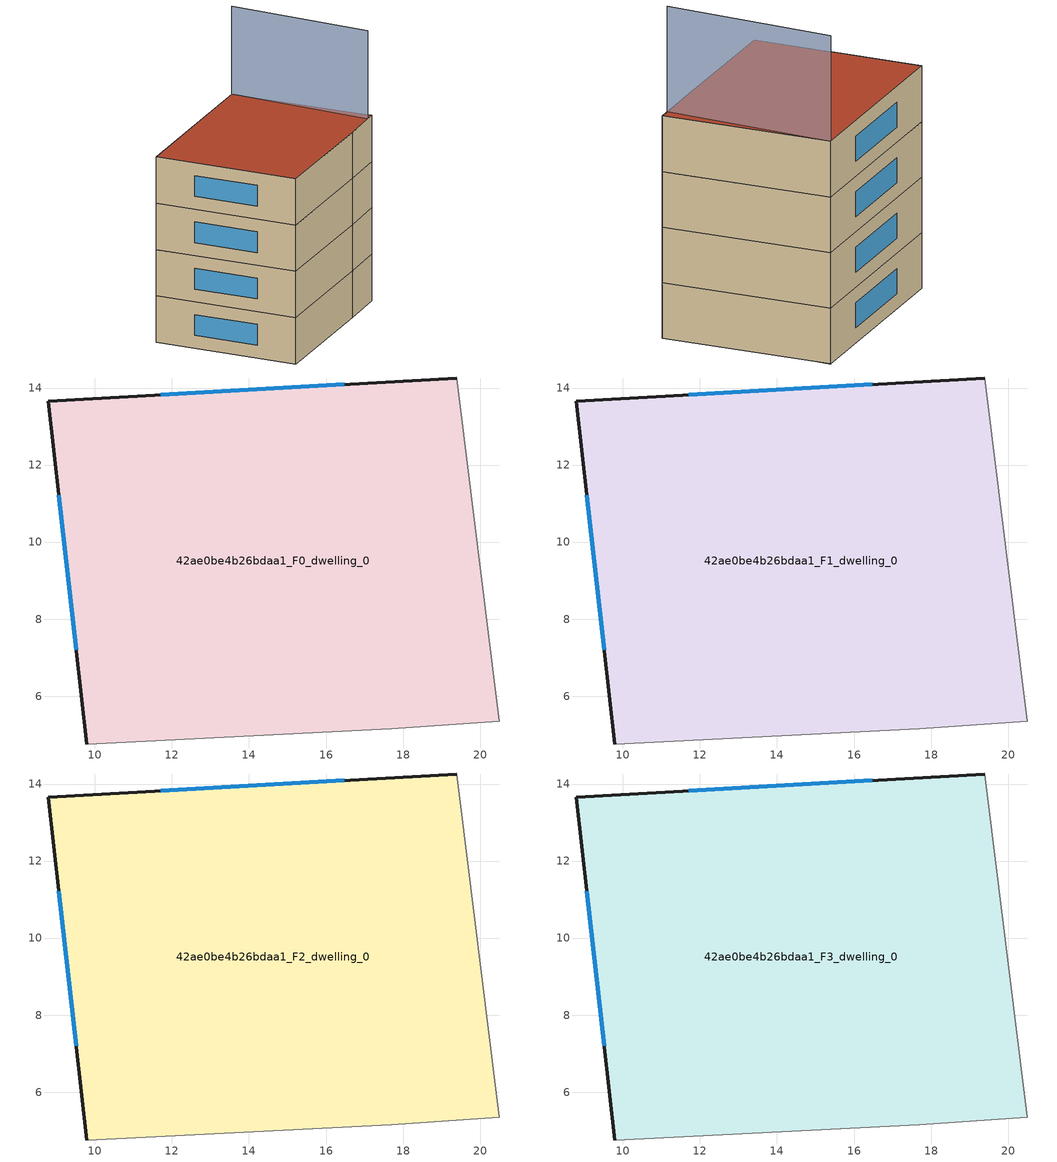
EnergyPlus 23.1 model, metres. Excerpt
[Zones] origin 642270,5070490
42ae0be4b26bdaa1_F0_dwelling_0
 floor ground (EU_floor_Construction): 19.4,14.26 20.5,5.35 17.69,5.15 9.79,4.76 8.79,13.66 z0
 wall outside (EU_wall_Construction): 19.4,14.26 8.79,13.66 9.79,4.76 z0:3
 wall adiabatic (EU_wall_Construction): 9.79,4.76 17.69,5.15 20.5,5.35 19.4,14.26 z0:3
 window (EU_Window_Construction): 9.06,11.21 9.51,7.21 / 16.48,14.1 11.71,13.83 z0.83:2.17
42ae0be4b26bdaa1_F1_dwelling_0
 floor to 42ae0be4b26bdaa1_F0_dwelling_0 (EU_floor_Construction): 19.4,14.26 20.5,5.35 17.69,5.15 9.79,4.76 8.79,13.66 z3
 wall outside (EU_wall_Construction): 19.4,14.26 8.79,13.66 9.79,4.76 z3:6
 wall adiabatic (EU_wall_Construction): 9.79,4.76 17.69,5.15 20.5,5.35 19.4,14.26 z3:6
 window (EU_Window_Construction): 9.06,11.21 9.51,7.21 / 16.48,14.1 11.71,13.83 z3.83:5.17
42ae0be4b26bdaa1_F2_dwelling_0
 floor to 42ae0be4b26bdaa1_F1_dwelling_0 (EU_floor_Construction): 19.4,14.26 20.5,5.35 17.69,5.15 9.79,4.76 8.79,13.66 z6
 wall outside (EU_wall_Construction): 19.4,14.26 8.79,13.66 9.79,4.76 z6:9
 wall adiabatic (EU_wall_Construction): 9.79,4.76 17.69,5.15 20.5,5.35 19.4,14.26 z6:9
 window (EU_Window_Construction): 9.06,11.21 9.51,7.21 / 16.48,14.1 11.71,13.83 z6.83:8.17
42ae0be4b26bdaa1_F3_dwelling_0
 floor to 42ae0be4b26bdaa1_F2_dwelling_0 (EU_floor_Construction): 19.4,14.26 20.5,5.35 17.69,5.15 9.79,4.76 8.79,13.66 z9
 wall outside (EU_wall_Construction): 19.4,14.26 8.79,13.66 9.79,4.76 z9:12
 wall adiabatic (EU_wall_Construction): 9.79,4.76 17.69,5.15 20.5,5.35 19.4,14.26 z9:12
 window (EU_Window_Construction): 9.06,11.21 9.51,7.21 / 16.48,14.1 11.71,13.83 z9.83:11.17
 roof outside (EU_roof_Construction): 20.5,5.35 19.4,14.26 8.79,13.66 9.79,4.76 17.69,5.15 z12
shading: 19.9,5.32 19.4,14.26 z0:17.7
[Building]
EU S2 Campaign: North Axis=0; Terrain=City; Solar Distribution=FullExterior
[Site:Location]
Lyon-Bron: Latitude=45.75; Longitude=5; Time Zone=1; Elevation=198
[SizingPeriod:WeatherFileDays]
AnnualSizingPeriod: Begin Month=1; Begin Day of Month=1; End Month=12; End Day of Month=31; Day of Week for Start Day=Monday; Use Weather File Daylight Saving Period=No; Use Weather File Rain and Snow Indicators=No
[MATERIAL]
EU_InternalMass_Material: Roughness=MediumRough; Thickness=0.1; Conductivity=1; Density=1800; Specific Heat=900; Thermal Absorptance=0.9; Solar Absorptance=0.7; Visible Absorptance=0.7
[MATERIAL:NOMASS] Roughness=MediumRough; Thermal Absorptance=0.9; Solar Absorptance=0.7; Visible Absorptance=0.7
Name | Thermal Resistance
EU_wall_NoMass | 0.87146
EU_roof_NoMass | 0.842276
EU_floor_NoMass | 0.496999
[WINDOWMATERIAL:SIMPLEGLAZINGSYSTEM]
EU_Window_SimpleGlazing: UFactor=2.2525; Solar Heat Gain Coefficient=0.76; Visible Transmittance=0.76
[CONSTRUCTION]
EU_wall_Construction: EU_wall_NoMass
EU_roof_Construction: EU_roof_NoMass
EU_floor_Construction: EU_floor_NoMass
EU_InternalMass_Construction: EU_InternalMass_Material
EU_Window_Construction: EU_Window_SimpleGlazing
[ZONE] Type=1; Multiplier=1; Ceiling Height=autocalculate; Volume=287.345; Floor Area=autocalculate; Part of Total Floor Area=Yes
42ae0be4b26bdaa1_F0_dwelling_0; 42ae0be4b26bdaa1_F1_dwelling_0; 42ae0be4b26bdaa1_F2_dwelling_0; 42ae0be4b26bdaa1_F3_dwelling_0
[INTERNALMASS] Construction=EU_InternalMass_Construction; Surface Area=95.7818
Name | Zone or ZoneList
42ae0be4b26bdaa1_F0_dwelling_0_EU_InternalMass | 42ae0be4b26bdaa1_F0_dwelling_0
42ae0be4b26bdaa1_F1_dwelling_0_EU_InternalMass | 42ae0be4b26bdaa1_F1_dwelling_0
42ae0be4b26bdaa1_F2_dwelling_0_EU_InternalMass | 42ae0be4b26bdaa1_F2_dwelling_0
42ae0be4b26bdaa1_F3_dwelling_0_EU_InternalMass | 42ae0be4b26bdaa1_F3_dwelling_0
[OTHEREQUIPMENT] Fuel Type=Electricity; Design Level Calculation Method=Watts/Area; Power per Zone Floor Area=1; Fraction Latent=0; Fraction Radiant=0; Fraction Lost=0; Carbon Dioxide Generation Rate=0; EndUse Subcategory=EU_Step8_InternalGains
Name | Zone or ZoneList or Space or SpaceList | Schedule
EU_Step8_InternalGain_42ae0be4b26bdaa1_F0_dwelling_0_f000 | 42ae0be4b26bdaa1_F0_dwelling_0 | EU_Step8_GainSchedule_42ae0be4b26bdaa1_F0_dwelling_0_f000
EU_Step8_InternalGain_42ae0be4b26bdaa1_F1_dwelling_0_f000 | 42ae0be4b26bdaa1_F1_dwelling_0 | EU_Step8_GainSchedule_42ae0be4b26bdaa1_F1_dwelling_0_f000
EU_Step8_InternalGain_42ae0be4b26bdaa1_F2_dwelling_0_f000 | 42ae0be4b26bdaa1_F2_dwelling_0 | EU_Step8_GainSchedule_42ae0be4b26bdaa1_F2_dwelling_0_f000
EU_Step8_InternalGain_42ae0be4b26bdaa1_F3_dwelling_0_f000 | 42ae0be4b26bdaa1_F3_dwelling_0 | EU_Step8_GainSchedule_42ae0be4b26bdaa1_F3_dwelling_0_f000
[ZONEVENTILATION:DESIGNFLOWRATE] Schedule=EU_AlwaysOn; Design Flow Rate Calculation Method=AirChanges/Hour; Air Changes per Hour=0.425; Ventilation Type=Natural; Fan Pressure Rise=0; Fan Total Efficiency=1; Constant Term Coefficient=1; Temperature Term Coefficient=0; Velocity Term Coefficient=0; Velocity Squared Term Coefficient=0; Minimum Indoor Temperature=-100; Maximum Indoor Temperature=100; Delta Temperature=-100; Minimum Outdoor Temperature=-100; Maximum Outdoor Temperature=100; Maximum Wind Speed=40
Name | Zone or ZoneList or Space or SpaceList
EU_ConstantAir_42ae0be4b26bdaa1_F0_dwelling_0 | 42ae0be4b26bdaa1_F0_dwelling_0
EU_ConstantAir_42ae0be4b26bdaa1_F1_dwelling_0 | 42ae0be4b26bdaa1_F1_dwelling_0
EU_ConstantAir_42ae0be4b26bdaa1_F2_dwelling_0 | 42ae0be4b26bdaa1_F2_dwelling_0
EU_ConstantAir_42ae0be4b26bdaa1_F3_dwelling_0 | 42ae0be4b26bdaa1_F3_dwelling_0
[HVACTEMPLATE:THERMOSTAT] Constant Heating Setpoint=20; Constant Cooling Setpoint=50
EU_HeatOnly_42ae0be4b26bdaa1_F0_dwelling_0; EU_HeatOnly_42ae0be4b26bdaa1_F1_dwelling_0; EU_HeatOnly_42ae0be4b26bdaa1_F2_dwelling_0; EU_HeatOnly_42ae0be4b26bdaa1_F3_dwelling_0
[HVACTEMPLATE:ZONE:IDEALLOADSAIRSYSTEM] System Availability Schedule=EU_AlwaysOn; Maximum Heating Supply Air Temperature=50; Minimum Cooling Supply Air Temperature=13; Maximum Heating Supply Air Humidity Ratio=0.0156; Minimum Cooling Supply Air Humidity Ratio=0.0077; Heating Limit=NoLimit; Cooling Limit=NoLimit; Heating Availability Schedule=EU_AlwaysOn; Cooling Availability Schedule=EU_CoolingOff; Dehumidification Control Type=ConstantSensibleHeatRatio; Cooling Sensible Heat Ratio=0.7; Dehumidification Setpoint=60; Humidification Control Type=None; Humidification Setpoint=30; Outdoor Air Method=None; Outdoor Air Flow Rate per Person=0.00944; Outdoor Air Flow Rate per Zone Floor Area=0; Outdoor Air Flow Rate per Zone=0; Demand Controlled Ventilation Type=None; Outdoor Air Economizer Type=NoEconomizer; Heat Recovery Type=None; Sensible Heat Recovery Effectiveness=0.7; Latent Heat Recovery Effectiveness=0.65
Name | Template Thermostat
42ae0be4b26bdaa1_F0_dwelling_0 | EU_HeatOnly_42ae0be4b26bdaa1_F0_dwelling_0
42ae0be4b26bdaa1_F1_dwelling_0 | EU_HeatOnly_42ae0be4b26bdaa1_F1_dwelling_0
42ae0be4b26bdaa1_F2_dwelling_0 | EU_HeatOnly_42ae0be4b26bdaa1_F2_dwelling_0
42ae0be4b26bdaa1_F3_dwelling_0 | EU_HeatOnly_42ae0be4b26bdaa1_F3_dwelling_0
[SIZING:ZONE] Zone Cooling Design Supply Air Temperature Input Method=SupplyAirTemperature; Zone Cooling Design Supply Air Temperature=13; Zone Heating Design Supply Air Temperature Input Method=SupplyAirTemperature; Zone Heating Design Supply Air Temperature=50; Zone Cooling Design Supply Air Humidity Ratio=0.008; Zone Heating Design Supply Air Humidity Ratio=0.008; Cooling Design Air Flow Method=DesignDay; Cooling Design Air Flow Rate=0; Cooling Minimum Air Flow per Zone Floor Area=0.000762; Cooling Minimum Air Flow=0; Cooling Minimum Air Flow Fraction=0.2; Heating Design Air Flow Method=DesignDay; Heating Design Air Flow Rate=0; Heating Maximum Air Flow per Zone Floor Area=0.002032; Heating Maximum Air Flow=0.141576; Heating Maximum Air Flow Fraction=0.3; Account for Dedicated Outdoor Air System=No; Dedicated Outdoor Air System Control Strategy=NeutralSupplyAir; Dedicated Outdoor Air Low Setpoint Temperature for Design=autosize; Dedicated Outdoor Air High Setpoint Temperature for Design=autosize; Zone Load Sizing Method=Sensible Load Only No Latent Load; Zone Latent Cooling Design Supply Air Humidity Ratio Input Method=HumidityRatioDifference; Zone Cooling Design Supply Air Humidity Ratio Difference=0.005; Zone Latent Heating Design Supply Air Humidity Ratio Input Method=HumidityRatioDifference; Zone Humidification Design Supply Air Humidity Ratio Difference=0.005
42ae0be4b26bdaa1_F0_dwelling_0; 42ae0be4b26bdaa1_F1_dwelling_0; 42ae0be4b26bdaa1_F2_dwelling_0; 42ae0be4b26bdaa1_F3_dwelling_0
[SCHEDULE:CONSTANT]
Name | Hourly Value
EU_AlwaysOn | 1
EU_CoolingOff | 0
[SCHEDULE:FILE] Column Number=1; Rows to Skip at Top=0; Number of Hours of Data=8760; Column Separator=Comma; Interpolate to Timestep=No; Minutes per Item=60; Adjust Schedule for Daylight Savings=Yes
Name | File
EU_Step8_GainSchedule_42ae0be4b26bdaa1_F0_dwelling_0_f000 | ../../schedules/42ae0be4b26bdaa1/42ae0be4b26bdaa1_F0_dwelling_0_f000_gain.csv
EU_Step8_GainSchedule_42ae0be4b26bdaa1_F1_dwelling_0_f000 | ../../schedules/42ae0be4b26bdaa1/42ae0be4b26bdaa1_F1_dwelling_0_f000_gain.csv
EU_Step8_GainSchedule_42ae0be4b26bdaa1_F2_dwelling_0_f000 | ../../schedules/42ae0be4b26bdaa1/42ae0be4b26bdaa1_F2_dwelling_0_f000_gain.csv
EU_Step8_GainSchedule_42ae0be4b26bdaa1_F3_dwelling_0_f000 | ../../schedules/42ae0be4b26bdaa1/42ae0be4b26bdaa1_F3_dwelling_0_f000_gain.csv
